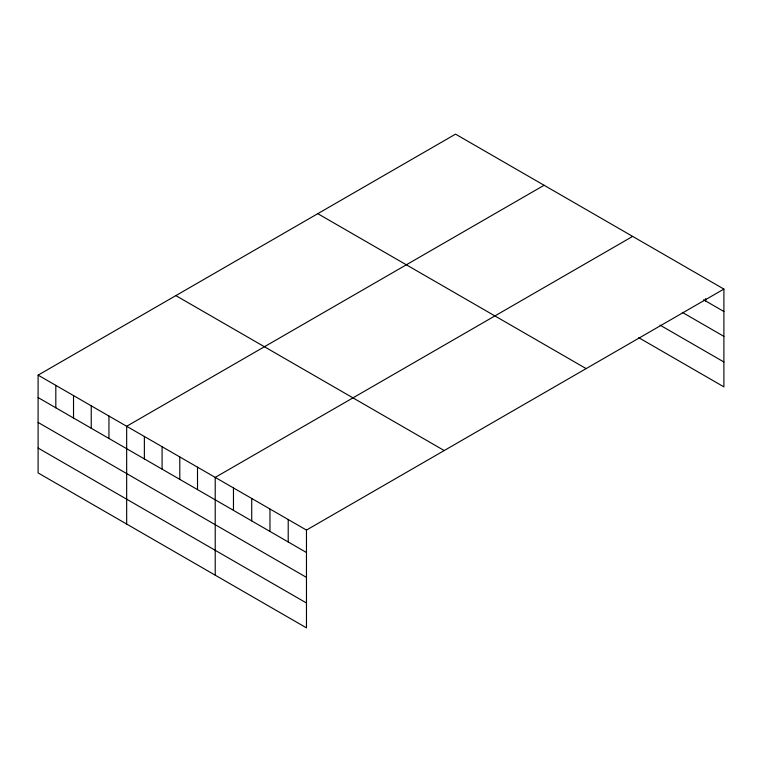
<?xml version="1.0" encoding="UTF-8"?>
<svg xmlns="http://www.w3.org/2000/svg" width="762" height="762" viewBox="0 0 762 762"><rect width="100%" height="100%" fill="white"/><g stroke="black" fill="none" stroke-linecap="round" stroke-linejoin="round"><path stroke-width="1.14" d="M38.1 375.142L306.467 530.076L306.467 627.859L38.1 472.926L38.1 375.142L455.533 134.141L723.9 289.074L723.9 386.858L638.737 337.69M544.097 185.271L126.663 426.272L126.663 524.056M632.66 236.401L215.217 477.403L215.217 575.186M306.467 530.076L723.9 289.074M703.621 299.799L723.9 311.506M682.333 312.372L723.9 336.375M660.025 325.117L723.9 361.988M317.783 213.665L586.149 368.608M175.851 295.608L444.217 450.552M38.1 397.564L306.467 552.507M38.1 422.434L306.467 577.377M38.1 448.056L306.467 602.999M705.65 298.609L705.65 300.971M288.217 519.541L288.217 541.972M269.967 509.006L269.967 531.438M251.717 498.472L251.717 520.903M233.467 487.937L233.467 510.359M197.51 467.173L197.51 489.604M179.794 456.952L179.794 479.374M162.087 446.723L162.087 469.144M144.37 436.493L144.37 458.924M108.947 416.042L108.947 438.474M91.24 405.822L91.24 428.244M73.523 395.592L73.523 418.014M55.817 385.362L55.817 407.794"/></g></svg>
